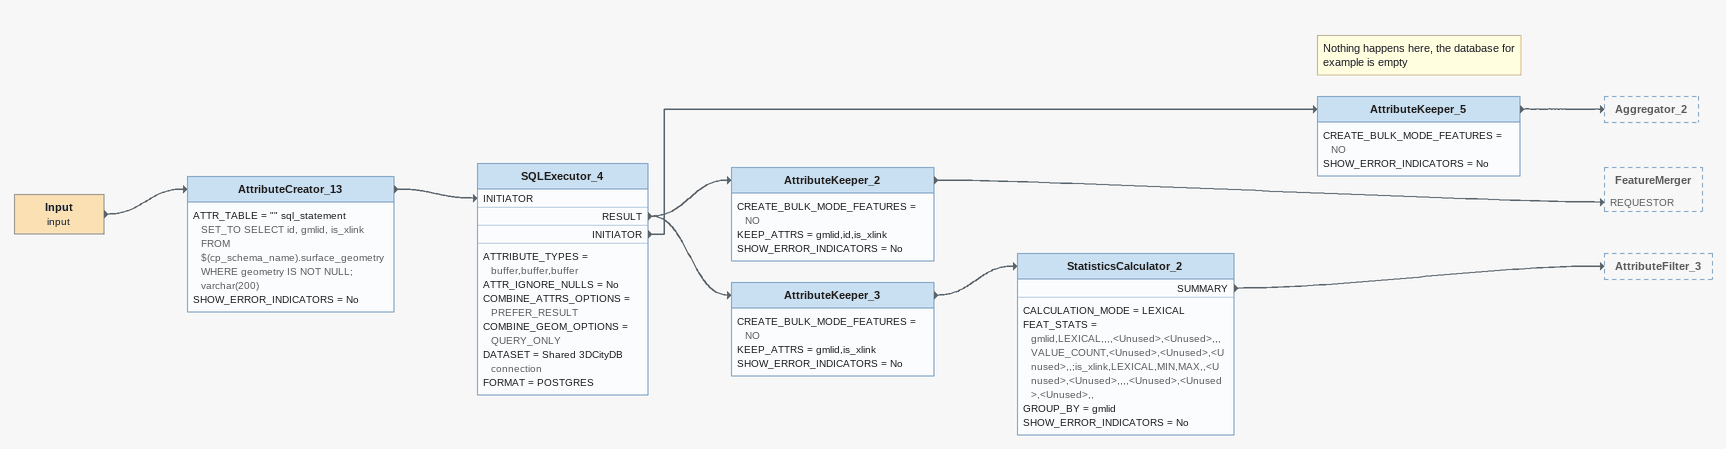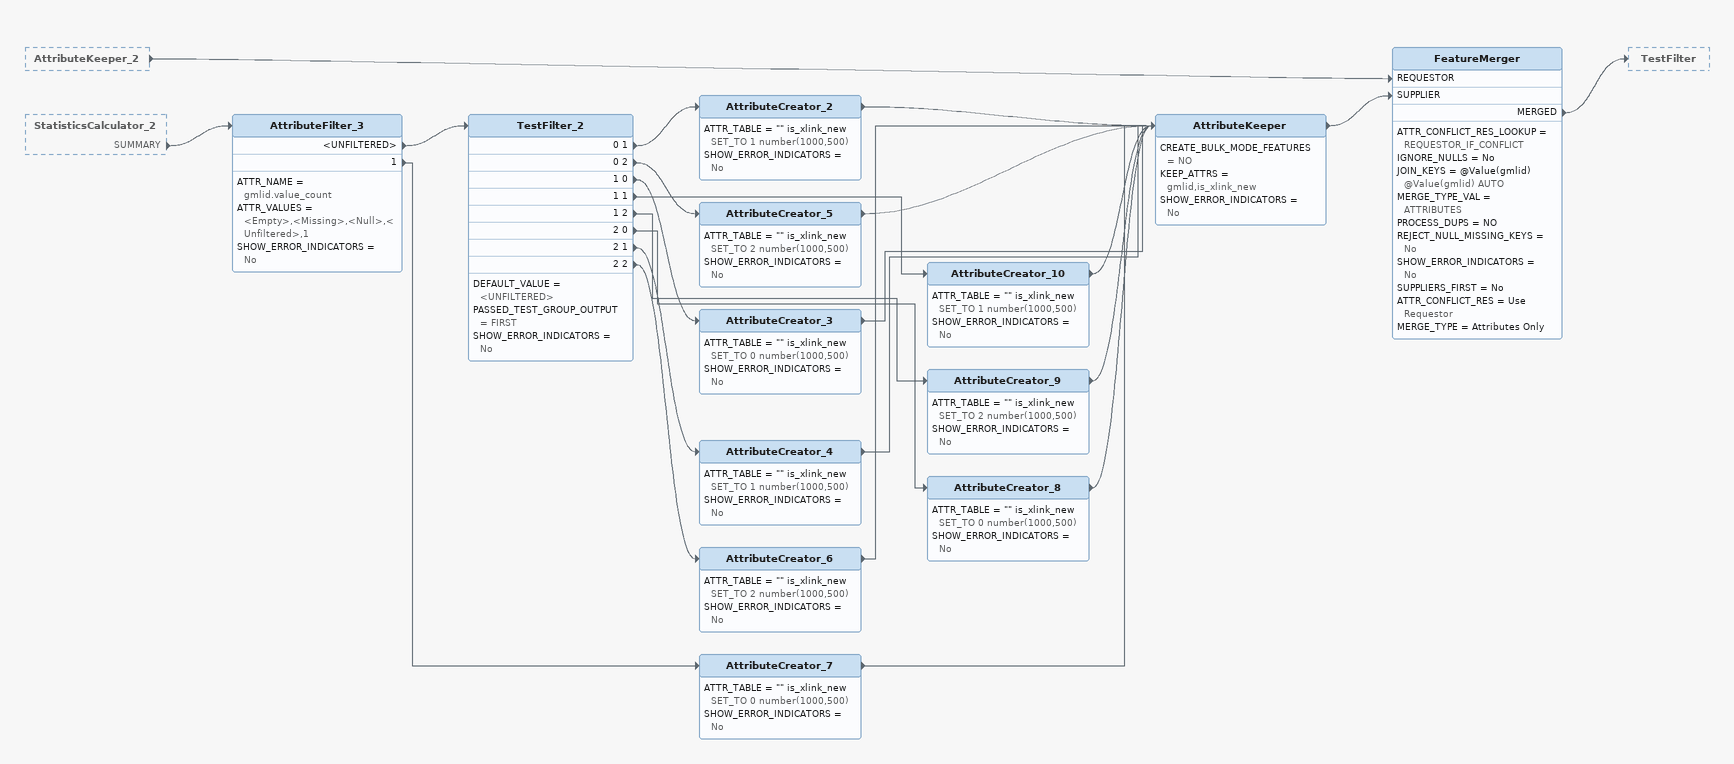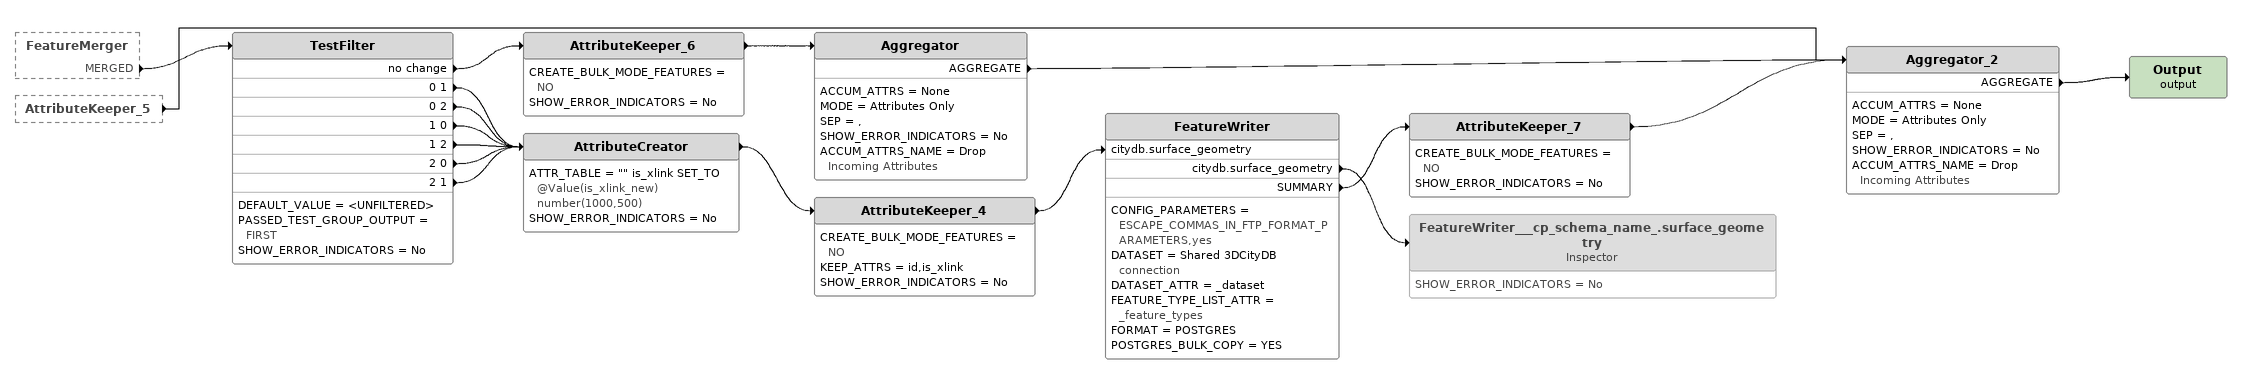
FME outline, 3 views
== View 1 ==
Input (input)
    -> AttributeCreator_13
AttributeCreator_13
    ATTR_TABLE = "" sql_statement SET_TO SELECT id, gmlid, is_xlink FROM $(cp_schema_name).surface_geometry WHERE geometry IS NOT NULL; varchar(200)
    SHOW_ERROR_INDICATORS = No
    -> SQLExecutor_4 [INITIATOR]
SQLExecutor_4
    ATTRIBUTE_TYPES = buffer,buffer,buffer
    ATTR_IGNORE_NULLS = No
    COMBINE_ATTRS_OPTIONS = PREFER_RESULT
    COMBINE_GEOM_OPTIONS = QUERY_ONLY
    DATASET = Shared 3DCityDB connection
    FORMAT = POSTGRES
    RESULT -> AttributeKeeper_2
    RESULT -> AttributeKeeper_3
    INITIATOR -> AttributeKeeper_5
Note: Nothing happens here, the database for example is empty
AttributeKeeper_5
    CREATE_BULK_MODE_FEATURES = NO
    SHOW_ERROR_INDICATORS = No
    -> Aggregator_2
AttributeKeeper_2
    CREATE_BULK_MODE_FEATURES = NO
    KEEP_ATTRS = gmlid,id,is_xlink
    SHOW_ERROR_INDICATORS = No
    -> FeatureMerger [REQUESTOR]
AttributeKeeper_3
    CREATE_BULK_MODE_FEATURES = NO
    KEEP_ATTRS = gmlid,is_xlink
    SHOW_ERROR_INDICATORS = No
    -> StatisticsCalculator_2
StatisticsCalculator_2
    CALCULATION_MODE = LEXICAL
    FEAT_STATS = gmlid,LEXICAL,,,,<Unused>,<Unused>,,,VALUE_COUNT,<Unused>,<Unused>,<Unused>,,;is_xlink,LEXICAL,MIN,MAX,,<Unused>,<Unused>,,,,<Unused>,<Unused>,<Unused>,,
    GROUP_BY = gmlid
    SHOW_ERROR_INDICATORS = No
    SUMMARY -> AttributeFilter_3

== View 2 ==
AttributeKeeper_2 [outside]
    -> FeatureMerger [REQUESTOR]
StatisticsCalculator_2 [outside]
    SUMMARY -> AttributeFilter_3
AttributeFilter_3
    ATTR_NAME = gmlid.value_count
    ATTR_VALUES = <Empty>,<Missing>,<Null>,<Unfiltered>,1
    SHOW_ERROR_INDICATORS = No
    <UNFILTERED> -> TestFilter_2
    1 -> AttributeCreator_7
TestFilter_2
    DEFAULT_VALUE = <UNFILTERED>
    PASSED_TEST_GROUP_OUTPUT = FIRST
    SHOW_ERROR_INDICATORS = No
    0 1 -> AttributeCreator_2
    0 2 -> AttributeCreator_5
    1 0 -> AttributeCreator_3
    1 1 -> AttributeCreator_10
    1 2 -> AttributeCreator_9
    2 0 -> AttributeCreator_8
    2 1 -> AttributeCreator_4
    2 2 -> AttributeCreator_6
AttributeCreator_2
    ATTR_TABLE = "" is_xlink_new SET_TO 1 number(1000,500)
    SHOW_ERROR_INDICATORS = No
    -> AttributeKeeper
AttributeCreator_5
    ATTR_TABLE = "" is_xlink_new SET_TO 2 number(1000,500)
    SHOW_ERROR_INDICATORS = No
    -> AttributeKeeper
AttributeCreator_3
    ATTR_TABLE = "" is_xlink_new SET_TO 0 number(1000,500)
    SHOW_ERROR_INDICATORS = No
    -> AttributeKeeper
AttributeCreator_10
    ATTR_TABLE = "" is_xlink_new SET_TO 1 number(1000,500)
    SHOW_ERROR_INDICATORS = No
    -> AttributeKeeper
AttributeCreator_9
    ATTR_TABLE = "" is_xlink_new SET_TO 2 number(1000,500)
    SHOW_ERROR_INDICATORS = No
    -> AttributeKeeper
AttributeCreator_8
    ATTR_TABLE = "" is_xlink_new SET_TO 0 number(1000,500)
    SHOW_ERROR_INDICATORS = No
    -> AttributeKeeper
AttributeCreator_4
    ATTR_TABLE = "" is_xlink_new SET_TO 1 number(1000,500)
    SHOW_ERROR_INDICATORS = No
    -> AttributeKeeper
AttributeCreator_6
    ATTR_TABLE = "" is_xlink_new SET_TO 2 number(1000,500)
    SHOW_ERROR_INDICATORS = No
    -> AttributeKeeper
AttributeCreator_7
    ATTR_TABLE = "" is_xlink_new SET_TO 0 number(1000,500)
    SHOW_ERROR_INDICATORS = No
    -> AttributeKeeper
AttributeKeeper
    CREATE_BULK_MODE_FEATURES = NO
    KEEP_ATTRS = gmlid,is_xlink_new
    SHOW_ERROR_INDICATORS = No
    -> FeatureMerger [SUPPLIER]
FeatureMerger
    ATTR_CONFLICT_RES_LOOKUP = REQUESTOR_IF_CONFLICT
    IGNORE_NULLS = No
    JOIN_KEYS = @Value(gmlid) @Value(gmlid) AUTO
    MERGE_TYPE_VAL = ATTRIBUTES
    PROCESS_DUPS = NO
    REJECT_NULL_MISSING_KEYS = No
    SHOW_ERROR_INDICATORS = No
    SUPPLIERS_FIRST = No
    ATTR_CONFLICT_RES = Use Requestor
    MERGE_TYPE = Attributes Only
    MERGED -> TestFilter

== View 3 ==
FeatureMerger [outside]
    MERGED -> TestFilter
AttributeKeeper_5 [outside]
    -> Aggregator_2
TestFilter
    DEFAULT_VALUE = <UNFILTERED>
    PASSED_TEST_GROUP_OUTPUT = FIRST
    SHOW_ERROR_INDICATORS = No
    no change -> AttributeKeeper_6
    0 1 -> AttributeCreator
    0 2 -> AttributeCreator
    1 0 -> AttributeCreator
    1 2 -> AttributeCreator
    2 0 -> AttributeCreator
    2 1 -> AttributeCreator
AttributeKeeper_6
    CREATE_BULK_MODE_FEATURES = NO
    SHOW_ERROR_INDICATORS = No
    -> Aggregator
Aggregator
    ACCUM_ATTRS = None
    MODE = Attributes Only
    SEP = ,
    SHOW_ERROR_INDICATORS = No
    ACCUM_ATTRS_NAME = Drop Incoming Attributes
    AGGREGATE -> Aggregator_2
AttributeCreator
    ATTR_TABLE = "" is_xlink SET_TO @Value(is_xlink_new) number(1000,500)
    SHOW_ERROR_INDICATORS = No
    -> AttributeKeeper_4
AttributeKeeper_4
    CREATE_BULK_MODE_FEATURES = NO
    KEEP_ATTRS = id,is_xlink
    SHOW_ERROR_INDICATORS = No
    -> FeatureWriter [citydb.surface_geometry]
FeatureWriter
    CONFIG_PARAMETERS = ESCAPE_COMMAS_IN_FTP_FORMAT_PARAMETERS,yes
    DATASET = Shared 3DCityDB connection
    DATASET_ATTR = _dataset
    FEATURE_TYPE_LIST_ATTR = _feature_types
    FORMAT = POSTGRES
    POSTGRES_BULK_COPY = YES
    citydb.surface_geometry -> FeatureWriter___cp_schema_name_.surface_geometry
    SUMMARY -> AttributeKeeper_7
AttributeKeeper_7
    CREATE_BULK_MODE_FEATURES = NO
    SHOW_ERROR_INDICATORS = No
    -> Aggregator_2
Aggregator_2
    ACCUM_ATTRS = None
    MODE = Attributes Only
    SEP = ,
    SHOW_ERROR_INDICATORS = No
    ACCUM_ATTRS_NAME = Drop Incoming Attributes
    AGGREGATE -> Output (output)
Output (output)
FeatureWriter___cp_schema_name_.surface_geometry: Inspector [off]
    SHOW_ERROR_INDICATORS = No
